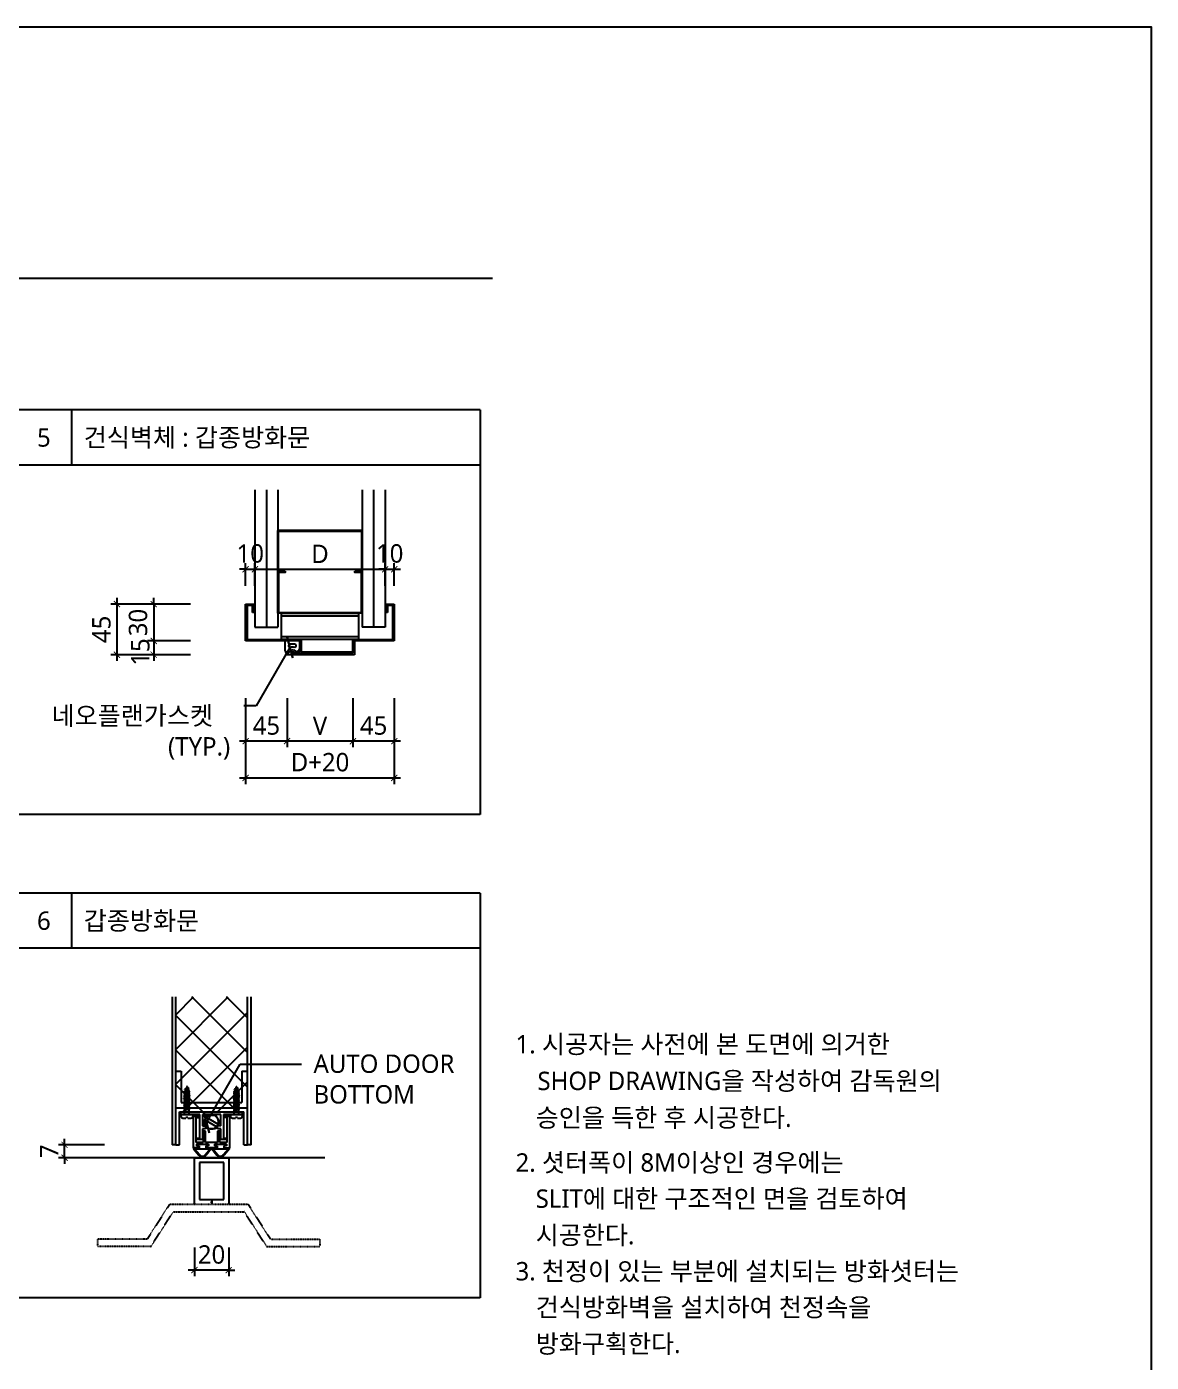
# Model space of a CAD drawing. Header units: inches. Extents: x 10 to 84110, y 29113 to 88513.
# Drawn here: x 65763 to 84110, y 66725 to 88513 of the extents above; entities that cross this region are included whole.
import ezdxf
from ezdxf.enums import TextEntityAlignment as Align

# ---------------------------------------------------------------- set-up
doc = ezdxf.new("R2010")
doc.units = ezdxf.units.IN
doc.header["$MEASUREMENT"] = 0
doc.linetypes.add('DASH_27', pattern=[0.81, 0.405, -0.405])
doc.linetypes.add('HID', pattern=[3.45, 2.25, -1.2])
doc.layers.get('Defpoints').update_dxf_attribs({"color": 137})
for name, color, linetype in [('21', 4, 'Continuous'), ('23', 7, 'Continuous'), ('24', 7, 'Continuous'), ('31', 7, 'Continuous'), ('33', 7, 'Continuous'), ('3TXT', 3, 'Continuous'), ('41', 7, 'Continuous'), ('CHAN', 4, 'Continuous'), ('DIM-INT', 7, 'Continuous'), ('ELE', 7, 'Continuous'), ('ELE-2', 2, 'Continuous'), ('ELE-4', 4, 'Continuous'), ('ELE-7', 7, 'Continuous'), ('HAT', 5, 'Continuous'), ('hidden', 4, 'HID'), ('R-SWTS-DET1', 1, 'Continuous'), ('R-SWTS-DET2', 4, 'Continuous'), ('SYM-LEAD', 6, 'Continuous'), ('TEXT', 3, 'Continuous')]:
    doc.layers.add(name, color=color, linetype=linetype)
doc.styles.add('ARIAL', font='malgun.ttf')
doc.styles.add('굴림체(옥산)', font='malgun.ttf')
doc.styles.add('맑은고딕', font='malgun.ttf')
doc.dimstyles.new('CJA', dxfattribs={"dimscale": 300, "dimtxt": 2.7, "dimasz": 1, "dimexe": 2, "dimexo": 3, "dimgap": 1, "dimtad": 1, "dimdec": 0, "dimzin": 1, "dimdsep": 46, "dimlunit": 6, "dimtxsty": '굴림체(옥산)', "dimblk": 'CJDOT', "dimcen": 0.09, "dimdle": 1, "dimclrd": 256, "dimclre": 256, "dimclrt": 3, "dimadec": 0, "dimazin": 0, "dimtfac": 1, "dimtdec": 0, "dimtix": 1, "dimtmove": 2, "dimatfit": 3, "dimldrblk": 'CJDOT', "dimfxl": 1, "dimtolj": 1, "dimtzin": 1, "dimarcsym": 0})
doc.dimstyles.new('DIM-QD 1', dxfattribs={"dimtxt": 3, "dimasz": 1.5, "dimexe": 1, "dimexo": 0, "dimgap": 1, "dimtad": 1, "dimdec": 3, "dimdsep": 46, "dimtxsty": 'ARIAL', "dimblk1": 'ARCHTICK', "dimblk2": 'ARCHTICK', "dimsah": 1, "dimcen": 0, "dimclrd": 256, "dimclre": 256, "dimclrt": 3, "dimazin": 2, "dimtfac": 1, "dimtdec": 3, "dimtix": 1, "dimtmove": 2, "dimatfit": 3, "dimldrblk": 'ARCHTICK', "dimfxl": 1, "dimtolj": 1, "dimtzin": 0, "dimarcsym": 0})

# ---------------------------------------------------------------- blocks, each defined once
blk = doc.blocks.new('_ARCHTICK')
at = {"color": 0, "linetype": 'ByBlock', "const_width": 0.15}
blk.add_lwpolyline([(-0.5, -0.5), (0.5, 0.5)], dxfattribs=at)
blk = doc.blocks.new('*D94')
at = {"layer": 'Defpoints', "color": 0, "transparency": 16777216}
for p in [(68735, 79093), (67235, 78268), (68735, 78268)]:
    blk.add_point(p, dxfattribs=at)
at = {"layer": 'DIM-INT', "color": 7, "lineweight": -2, "transparency": 16777216}
for p, q in [((68435, 79093), (67135, 79093)), ((67235, 79193), (67235, 78168)), ((68435, 78268), (67135, 78268))]:
    blk.add_line(p, q, dxfattribs=at)
at = {"layer": 'DIM-INT', "color": 7, "lineweight": -2, "transparency": 16777216, "xscale": 100, "yscale": 100, "zscale": 100}
for p, rotation in [((67235, 79093), 90), ((67235, 78268), 270)]:
    blk.add_blockref('_ARCHTICK', p, dxfattribs=dict(at, rotation=rotation))
at = {"layer": 'DIM-INT', "color": 3, "transparency": 16777216, "insert": (66983, 78681), "char_height": 300, "attachment_point": 5, "rotation": 90, "style": '맑은고딕'}
blk.add_mtext('\\A1;45', dxfattribs=at)
blk = doc.blocks.new('CJDOT')
blk.add_line((-2, 0), (2, 0))
at = {"const_width": 0.5}
blk.add_lwpolyline([(-0.25, 0, 1), (0.25, 0, 1)], format="xyb", close=True, dxfattribs=at)
blk = doc.blocks.new('*D95')
at = {"layer": 'Defpoints', "color": 0, "transparency": 16777216}
for p in [(68735, 78493), (67835, 78268), (68735, 78268)]:
    blk.add_point(p, dxfattribs=at)
at = {"layer": 'DIM-INT', "color": 7, "lineweight": -2, "transparency": 16777216}
for p, q in [((68435, 78493), (67735, 78493)), ((67835, 78593), (67835, 78168)), ((68435, 78268), (67735, 78268))]:
    blk.add_line(p, q, dxfattribs=at)
at = {"layer": 'DIM-INT', "color": 7, "lineweight": -2, "transparency": 16777216, "xscale": 100, "yscale": 100, "zscale": 100}
for p, rotation in [((67835, 78493), 90), ((67835, 78268), 270)]:
    blk.add_blockref('_ARCHTICK', p, dxfattribs=dict(at, rotation=rotation))
at = {"layer": 'DIM-INT', "color": 3, "transparency": 16777216, "insert": (67618, 78311), "char_height": 300, "attachment_point": 5, "rotation": 90, "style": '맑은고딕'}
blk.add_mtext('\\A1;15', dxfattribs=at)
blk = doc.blocks.new('*D96')
at = {"layer": 'Defpoints', "color": 0, "transparency": 16777216}
for p in [(68735, 79093), (67835, 78493), (68735, 78493)]:
    blk.add_point(p, dxfattribs=at)
at = {"layer": 'DIM-INT', "color": 7, "lineweight": -2, "transparency": 16777216}
for p, q in [((68435, 79093), (67735, 79093)), ((67835, 79093), (67835, 79193)), ((67835, 79093), (67835, 78493)), ((68435, 78493), (67735, 78493)), ((67835, 78493), (67835, 78393))]:
    blk.add_line(p, q, dxfattribs=at)
at = {"layer": 'DIM-INT', "color": 7, "lineweight": -2, "transparency": 16777216, "xscale": 100, "yscale": 100, "zscale": 100}
for p, rotation in [((67835, 79093), 270), ((67835, 78493), 90)]:
    blk.add_blockref('_ARCHTICK', p, dxfattribs=dict(at, rotation=rotation))
at = {"layer": 'DIM-INT', "color": 3, "transparency": 16777216, "insert": (67580, 78793), "char_height": 300, "attachment_point": 5, "rotation": 90, "style": '맑은고딕'}
blk.add_mtext('\\A1;30', dxfattribs=at)
blk = doc.blocks.new('*D97')
at = {"layer": 'Defpoints', "color": 0, "transparency": 16777216}
for p in [(69485, 79662), (69335, 79093), (69485, 79093)]:
    blk.add_point(p, dxfattribs=at)
at = {"layer": 'DIM-INT', "color": 7, "lineweight": -2, "transparency": 16777216}
for p, q in [((69335, 79393), (69335, 79762)), ((69485, 79393), (69485, 79762)), ((69335, 79662), (69235, 79662)), ((69335, 79662), (69485, 79662)), ((69485, 79662), (69585, 79662))]:
    blk.add_line(p, q, dxfattribs=at)
at = {"layer": 'DIM-INT', "color": 7, "lineweight": -2, "transparency": 16777216, "xscale": 100, "yscale": 100, "zscale": 100}
blk.add_blockref('_ARCHTICK', (69335, 79662), dxfattribs=at)
at = {"layer": 'DIM-INT', "color": 7, "lineweight": -2, "transparency": 16777216, "xscale": 100, "yscale": 100, "zscale": 100, "rotation": 180}
blk.add_blockref('_ARCHTICK', (69485, 79662), dxfattribs=at)
at = {"layer": 'DIM-INT', "color": 3, "transparency": 16777216, "insert": (69410, 79918), "char_height": 300, "attachment_point": 5, "style": '맑은고딕'}
blk.add_mtext('\\A1;10', dxfattribs=at)
blk = doc.blocks.new('*D98')
at = {"layer": 'Defpoints', "color": 0, "transparency": 16777216}
for p in [(71760, 79662), (71610, 79093), (71760, 79093)]:
    blk.add_point(p, dxfattribs=at)
at = {"layer": 'DIM-INT', "color": 7, "lineweight": -2, "transparency": 16777216}
for p, q in [((71610, 79393), (71610, 79762)), ((71760, 79393), (71760, 79762)), ((71610, 79662), (71510, 79662)), ((71610, 79662), (71760, 79662)), ((71760, 79662), (71860, 79662))]:
    blk.add_line(p, q, dxfattribs=at)
at = {"layer": 'DIM-INT', "color": 7, "lineweight": -2, "transparency": 16777216, "xscale": 100, "yscale": 100, "zscale": 100}
blk.add_blockref('_ARCHTICK', (71610, 79662), dxfattribs=at)
at = {"layer": 'DIM-INT', "color": 7, "lineweight": -2, "transparency": 16777216, "xscale": 100, "yscale": 100, "zscale": 100, "rotation": 180}
blk.add_blockref('_ARCHTICK', (71760, 79662), dxfattribs=at)
at = {"layer": 'DIM-INT', "color": 3, "transparency": 16777216, "insert": (71685, 79918), "char_height": 300, "attachment_point": 5, "style": '맑은고딕'}
blk.add_mtext('\\A1;10', dxfattribs=at)
blk = doc.blocks.new('*D99')
at = {"layer": 'Defpoints', "color": 0, "transparency": 16777216}
for p in [(69335, 77858), (70010, 77858), (69335, 76858)]:
    blk.add_point(p, dxfattribs=at)
at = {"layer": 'DIM-INT', "color": 7, "lineweight": -2, "transparency": 16777216}
for p, q in [((69335, 77558), (69335, 76758)), ((70010, 77558), (70010, 76758)), ((70110, 76858), (69235, 76858))]:
    blk.add_line(p, q, dxfattribs=at)
at = {"layer": 'DIM-INT', "color": 7, "lineweight": -2, "transparency": 16777216, "xscale": 100, "yscale": 100, "zscale": 100, "rotation": 180}
blk.add_blockref('_ARCHTICK', (69335, 76858), dxfattribs=at)
at = {"layer": 'DIM-INT', "color": 7, "lineweight": -2, "transparency": 16777216, "xscale": 100, "yscale": 100, "zscale": 100}
blk.add_blockref('_ARCHTICK', (70010, 76858), dxfattribs=at)
at = {"layer": 'DIM-INT', "color": 3, "transparency": 16777216, "insert": (69673, 77111), "char_height": 300, "attachment_point": 5, "style": '맑은고딕'}
blk.add_mtext('\\A1;45 ', dxfattribs=at)
blk = doc.blocks.new('*D100')
at = {"layer": 'Defpoints', "color": 0, "transparency": 16777216}
for p in [(70010, 77858), (71085, 77858), (70010, 76858)]:
    blk.add_point(p, dxfattribs=at)
at = {"layer": 'DIM-INT', "color": 7, "lineweight": -2, "transparency": 16777216}
for p, q in [((70010, 77558), (70010, 76758)), ((71085, 77558), (71085, 76758)), ((71185, 76858), (69910, 76858))]:
    blk.add_line(p, q, dxfattribs=at)
at = {"layer": 'DIM-INT', "color": 7, "lineweight": -2, "transparency": 16777216, "xscale": 100, "yscale": 100, "zscale": 100, "rotation": 180}
blk.add_blockref('_ARCHTICK', (70010, 76858), dxfattribs=at)
at = {"layer": 'DIM-INT', "color": 7, "lineweight": -2, "transparency": 16777216, "xscale": 100, "yscale": 100, "zscale": 100}
blk.add_blockref('_ARCHTICK', (71085, 76858), dxfattribs=at)
at = {"layer": 'DIM-INT', "color": 3, "transparency": 16777216, "insert": (70548, 77108), "char_height": 300, "attachment_point": 5, "style": '맑은고딕'}
blk.add_mtext('\\A1;V ', dxfattribs=at)
blk = doc.blocks.new('*D101')
at = {"layer": 'Defpoints', "color": 0, "transparency": 16777216}
for p in [(71085, 77858), (71760, 77858), (71085, 76858)]:
    blk.add_point(p, dxfattribs=at)
at = {"layer": 'DIM-INT', "color": 7, "lineweight": -2, "transparency": 16777216}
for p, q in [((71085, 77558), (71085, 76758)), ((71760, 77558), (71760, 76758)), ((71860, 76858), (70985, 76858))]:
    blk.add_line(p, q, dxfattribs=at)
at = {"layer": 'DIM-INT', "color": 7, "lineweight": -2, "transparency": 16777216, "xscale": 100, "yscale": 100, "zscale": 100, "rotation": 180}
blk.add_blockref('_ARCHTICK', (71085, 76858), dxfattribs=at)
at = {"layer": 'DIM-INT', "color": 7, "lineweight": -2, "transparency": 16777216, "xscale": 100, "yscale": 100, "zscale": 100}
blk.add_blockref('_ARCHTICK', (71760, 76858), dxfattribs=at)
at = {"layer": 'DIM-INT', "color": 3, "transparency": 16777216, "insert": (71423, 77111), "char_height": 300, "attachment_point": 5, "style": '맑은고딕'}
blk.add_mtext('\\A1;45 ', dxfattribs=at)
blk = doc.blocks.new('*D102')
at = {"layer": 'Defpoints', "color": 0, "transparency": 16777216}
for p in [(69335, 77858), (71760, 77858), (71760, 76258)]:
    blk.add_point(p, dxfattribs=at)
at = {"layer": 'DIM-INT', "color": 7, "lineweight": -2, "transparency": 16777216}
for p, q in [((69335, 77558), (69335, 76158)), ((71760, 77558), (71760, 76158)), ((69235, 76258), (71860, 76258))]:
    blk.add_line(p, q, dxfattribs=at)
at = {"layer": 'DIM-INT', "color": 7, "lineweight": -2, "transparency": 16777216, "xscale": 100, "yscale": 100, "zscale": 100, "rotation": 180}
blk.add_blockref('_ARCHTICK', (69335, 76258), dxfattribs=at)
at = {"layer": 'DIM-INT', "color": 7, "lineweight": -2, "transparency": 16777216, "xscale": 100, "yscale": 100, "zscale": 100}
blk.add_blockref('_ARCHTICK', (71760, 76258), dxfattribs=at)
at = {"layer": 'DIM-INT', "color": 3, "transparency": 16777216, "insert": (70548, 76513), "char_height": 300, "attachment_point": 5, "style": '맑은고딕'}
blk.add_mtext('\\A1;D+20 ', dxfattribs=at)
blk = doc.blocks.new('*D103')
at = {"layer": 'Defpoints', "color": 0, "transparency": 16777216}
for p in [(71610, 79662), (69485, 79093), (71610, 79093)]:
    blk.add_point(p, dxfattribs=at)
at = {"layer": 'DIM-INT', "color": 7, "lineweight": -2, "transparency": 16777216}
for p, q in [((69485, 79393), (69485, 79762)), ((71610, 79393), (71610, 79762)), ((69385, 79662), (71710, 79662))]:
    blk.add_line(p, q, dxfattribs=at)
at = {"layer": 'DIM-INT', "color": 7, "lineweight": -2, "transparency": 16777216, "xscale": 100, "yscale": 100, "zscale": 100, "rotation": 180}
blk.add_blockref('_ARCHTICK', (69485, 79662), dxfattribs=at)
at = {"layer": 'DIM-INT', "color": 7, "lineweight": -2, "transparency": 16777216, "xscale": 100, "yscale": 100, "zscale": 100}
blk.add_blockref('_ARCHTICK', (71610, 79662), dxfattribs=at)
at = {"layer": 'DIM-INT', "color": 3, "transparency": 16777216, "insert": (70548, 79912), "char_height": 300, "attachment_point": 5, "style": '맑은고딕'}
blk.add_mtext('\\A1;D', dxfattribs=at)
blk = doc.blocks.new('*D136')
at = {"layer": 'Defpoints', "color": 0, "transparency": 16777216}
for p in [(66380, 70272), (67334, 70272), (67334, 70062)]:
    blk.add_point(p, dxfattribs=at)
at = {"layer": 'DIM-INT', "color": 7, "lineweight": -2, "transparency": 16777216}
for p, q in [((67034, 70272), (66280, 70272)), ((66380, 70272), (66380, 70372)), ((66380, 70062), (66380, 70272)), ((67034, 70062), (66280, 70062)), ((66380, 70062), (66380, 69962))]:
    blk.add_line(p, q, dxfattribs=at)
at = {"layer": 'DIM-INT', "color": 7, "lineweight": -2, "transparency": 16777216, "xscale": 100, "yscale": 100, "zscale": 100}
for p, rotation in [((66380, 70272), 270), ((66380, 70062), 90)]:
    blk.add_blockref('_ARCHTICK', p, dxfattribs=dict(at, rotation=rotation))
at = {"layer": 'DIM-INT', "color": 3, "transparency": 16777216, "insert": (66130, 70167), "char_height": 300, "attachment_point": 5, "rotation": 90, "style": '맑은고딕'}
blk.add_mtext('\\A1;7 ', dxfattribs=at)
blk = doc.blocks.new('*D137')
at = {"layer": 'Defpoints', "color": 0, "transparency": 16777216}
for p in [(68499, 68899), (69059, 68899), (68499, 68227)]:
    blk.add_point(p, dxfattribs=at)
at = {"layer": 'DIM-INT', "color": 7, "lineweight": -2, "transparency": 16777216}
for p, q in [((68499, 68599), (68499, 68127)), ((69059, 68599), (69059, 68127)), ((68499, 68227), (68399, 68227)), ((69059, 68227), (68499, 68227)), ((69059, 68227), (69159, 68227))]:
    blk.add_line(p, q, dxfattribs=at)
at = {"layer": 'DIM-INT', "color": 7, "lineweight": -2, "transparency": 16777216, "xscale": 100, "yscale": 100, "zscale": 100}
blk.add_blockref('_ARCHTICK', (68499, 68227), dxfattribs=at)
at = {"layer": 'DIM-INT', "color": 7, "lineweight": -2, "transparency": 16777216, "xscale": 100, "yscale": 100, "zscale": 100, "rotation": 180}
blk.add_blockref('_ARCHTICK', (69059, 68227), dxfattribs=at)
at = {"layer": 'DIM-INT', "color": 3, "transparency": 16777216, "insert": (68779, 68482), "char_height": 300, "attachment_point": 5, "style": '맑은고딕'}
blk.add_mtext('\\A1;20', dxfattribs=at)
blk = doc.blocks.new('CAPNUT4131')
for p, q in [((-0.18, 0), (-0.09, 0.156)), ((-0.09, -0.156), (-0.18, 0)), ((-0.151, 0.051), (0.12, -0.105)), ((-0.12, 0.105), (0.151, -0.051)), ((-0.09, 0.156), (0.09, 0.156)), ((0.09, 0.156), (0.18, 0)), ((0.18, 0), (0.09, -0.156)), ((0.09, -0.156), (-0.09, -0.156))]:
    blk.add_line(p, q)
for start, end in [(161.462, 318.538), (341.462, 138.538)]:
    blk.add_arc((0, 0), 0.156, start, end)
blk = doc.blocks.new('6x0625PanHeadSMS-Phillips')
for p, q in [((-0.622, 0.005), (-0.591, 0.017)), ((-0.578, 0.04), (-0.591, 0.017)), ((-0.591, 0.017), (-0.575, -0.024)), ((-0.578, 0.04), (-0.563, -0.045)), ((-0.577, 0.04), (-0.578, 0.04)), ((-0.577, 0.04), (-0.562, -0.045)), ((-0.577, 0.04), (-0.569, 0.026)), ((-0.569, 0.026), (-0.541, 0.038)), ((-0.569, 0.026), (-0.554, -0.033)), ((-0.528, 0.061), (-0.541, 0.038)), ((-0.541, 0.038), (-0.516, -0.048)), ((-0.528, 0.061), (-0.504, -0.069)), ((-0.527, 0.061), (-0.528, 0.061)), ((-0.527, 0.061), (-0.503, -0.069)), ((-0.527, 0.061), (-0.519, 0.047)), ((-0.519, 0.047), (-0.508, 0.052)), ((-0.519, 0.047), (-0.494, -0.052)), ((-0.488, 0.052), (-0.508, 0.052)), ((-0.478, 0.069), (-0.488, 0.052)), ((-0.488, 0.052), (-0.463, -0.052)), ((-0.478, 0.069), (-0.453, -0.069)), ((-0.477, 0.069), (-0.478, 0.069)), ((-0.477, 0.069), (-0.452, -0.069)), ((-0.477, 0.069), (-0.467, 0.052)), ((-0.442, -0.052), (-0.467, 0.052)), ((-0.438, 0.052), (-0.467, 0.052)), ((-0.428, 0.069), (-0.438, 0.052)), ((-0.438, 0.052), (-0.413, -0.052)), ((-0.428, 0.069), (-0.403, -0.069)), ((-0.427, 0.069), (-0.428, 0.069)), ((-0.427, 0.069), (-0.402, -0.069)), ((-0.427, 0.069), (-0.417, 0.052)), ((-0.388, 0.052), (-0.417, 0.052)), ((-0.392, -0.052), (-0.417, 0.052)), ((-0.378, 0.069), (-0.388, 0.052)), ((-0.388, 0.052), (-0.363, -0.052)), ((-0.378, 0.069), (-0.353, -0.069)), ((-0.377, 0.069), (-0.378, 0.069)), ((-0.377, 0.069), (-0.352, -0.069)), ((-0.377, 0.069), (-0.367, 0.052)), ((-0.342, -0.052), (-0.367, 0.052)), ((-0.338, 0.052), (-0.367, 0.052)), ((-0.328, 0.069), (-0.338, 0.052)), ((-0.338, 0.052), (-0.313, -0.052)), ((-0.328, 0.069), (-0.303, -0.069)), ((-0.327, 0.069), (-0.328, 0.069)), ((-0.327, 0.069), (-0.302, -0.069)), ((-0.327, 0.069), (-0.317, 0.052)), ((-0.292, -0.052), (-0.317, 0.052)), ((-0.288, 0.052), (-0.317, 0.052)), ((-0.278, 0.069), (-0.288, 0.052)), ((-0.288, 0.052), (-0.263, -0.052)), ((-0.278, 0.069), (-0.253, -0.069)), ((-0.277, 0.069), (-0.278, 0.069)), ((-0.277, 0.069), (-0.252, -0.069)), ((-0.277, 0.069), (-0.267, 0.052)), ((-0.242, -0.052), (-0.267, 0.052)), ((-0.238, 0.052), (-0.267, 0.052)), ((-0.228, 0.069), (-0.238, 0.052)), ((-0.238, 0.052), (-0.213, -0.052)), ((-0.228, 0.069), (-0.203, -0.069)), ((-0.227, 0.069), (-0.228, 0.069)), ((-0.227, 0.069), (-0.202, -0.069)), ((-0.227, 0.069), (-0.217, 0.052)), ((-0.192, -0.052), (-0.217, 0.052)), ((-0.188, 0.052), (-0.217, 0.052)), ((-0.178, 0.069), (-0.188, 0.052)), ((-0.188, 0.052), (-0.163, -0.052)), ((-0.178, 0.069), (-0.153, -0.069)), ((-0.177, 0.069), (-0.178, 0.069)), ((-0.177, 0.069), (-0.152, -0.069)), ((-0.177, 0.069), (-0.167, 0.052)), ((-0.142, -0.052), (-0.167, 0.052)), ((-0.138, 0.052), (-0.167, 0.052)), ((-0.128, 0.069), (-0.138, 0.052)), ((-0.138, 0.052), (-0.113, -0.052)), ((-0.128, 0.069), (-0.103, -0.069)), ((-0.127, 0.069), (-0.128, 0.069)), ((-0.127, 0.069), (-0.102, -0.069)), ((-0.127, 0.069), (-0.117, 0.052)), ((-0.092, -0.052), (-0.117, 0.052)), ((0, 0.052), (-0.117, 0.052)), ((0, -0.135), (0, 0.135)), ((0, 0.135), (0.036, 0.135)), ((0.069, 0.024), (0.069, -0.024)), ((0.082, 0.024), (0.069, 0.024)), ((0.082, 0.024), (0.082, 0.089)), ((-0.622, -0.005), (-0.575, -0.024)), ((-0.563, -0.045), (-0.575, -0.024)), ((-0.562, -0.045), (-0.563, -0.045)), ((-0.562, -0.045), (-0.554, -0.033)), ((-0.554, -0.033), (-0.516, -0.048)), ((-0.504, -0.069), (-0.516, -0.048)), ((-0.503, -0.069), (-0.504, -0.069)), ((-0.503, -0.069), (-0.494, -0.052)), ((-0.463, -0.052), (-0.494, -0.052)), ((-0.453, -0.069), (-0.463, -0.052)), ((-0.452, -0.069), (-0.453, -0.069)), ((-0.452, -0.069), (-0.442, -0.052)), ((-0.413, -0.052), (-0.442, -0.052)), ((-0.403, -0.069), (-0.413, -0.052)), ((-0.402, -0.069), (-0.403, -0.069)), ((-0.402, -0.069), (-0.392, -0.052)), ((-0.363, -0.052), (-0.392, -0.052)), ((-0.353, -0.069), (-0.363, -0.052)), ((-0.352, -0.069), (-0.353, -0.069)), ((-0.352, -0.069), (-0.342, -0.052)), ((-0.313, -0.052), (-0.342, -0.052)), ((-0.303, -0.069), (-0.313, -0.052)), ((-0.302, -0.069), (-0.303, -0.069)), ((-0.302, -0.069), (-0.292, -0.052)), ((-0.263, -0.052), (-0.292, -0.052)), ((-0.253, -0.069), (-0.263, -0.052)), ((-0.252, -0.069), (-0.253, -0.069)), ((-0.252, -0.069), (-0.242, -0.052)), ((-0.213, -0.052), (-0.242, -0.052)), ((-0.203, -0.069), (-0.213, -0.052)), ((-0.202, -0.069), (-0.203, -0.069)), ((-0.202, -0.069), (-0.192, -0.052)), ((-0.163, -0.052), (-0.192, -0.052)), ((-0.153, -0.069), (-0.163, -0.052)), ((-0.152, -0.069), (-0.153, -0.069)), ((-0.152, -0.069), (-0.142, -0.052)), ((-0.113, -0.052), (-0.142, -0.052)), ((-0.103, -0.069), (-0.113, -0.052)), ((-0.102, -0.069), (-0.103, -0.069)), ((-0.102, -0.069), (-0.092, -0.052)), ((0, -0.052), (-0.092, -0.052)), ((0, -0.135), (0.036, -0.135)), ((0.082, -0.024), (0.069, -0.024)), ((0.082, -0.089), (0.082, -0.024))]:
    blk.add_line(p, q)
for centre, radius, start, end in [((-0.62, 0), 0.005, 112.5, 247.5), ((0.036, 0.089), 0.046, 0, 90), ((0.036, -0.089), 0.046, 270, 0)]:
    blk.add_arc(centre, radius, start, end)

msp = doc.modelspace()

# ---------------------------------------------------------------- hatches: boundary and pattern name
at = {"layer": 'HAT'}
h = msp.add_hatch(dxfattribs=at)
h.set_pattern_fill('ANSI37', color=9, scale=400, style=0)
h.set_pattern_definition([(45, (-36746.1, 37034.1), (-282.8427, 282.8427), []), (135, (-36746.1, 37034.1), (-282.8427, -282.8427), [])])
h.paths.add_polyline_path([(69363.7, 72685.3), (68193.7, 72685.3), (68193.7, 70812.3), (69363.7, 70812.3)])

# ---------------------------------------------------------------- linework, layer by layer
at = {"layer": '21', "linetype": 'Continuous'}
for p, q in [((69672.6, 80958.3), (69672.6, 78718.3)), ((71422.6, 80958.3), (71422.6, 78718.3)), ((68498.7, 70062.3), (69058.7, 70062.3)), ((68498.7, 69301.7), (68498.7, 70062.3)), ((68579.5, 69981.3), (68579.5, 69382.6)), ((68977.8, 69981.3), (68579.5, 69981.3)), ((68977.8, 69382.6), (68977.8, 69981.3)), ((69058.7, 70062.3), (69058.7, 69301.7)), ((68579.5, 69382.6), (68977.8, 69382.6)), ((68781.8, 69382.6), (68781.8, 69301.7))]:
    msp.add_line(p, q, dxfattribs=at)
at = {"layer": '21', "color": 7, "linetype": 'Continuous'}
for p, q in [((69470.1, 79093.3), (69470.1, 78958.3)), ((71625.1, 78958.3), (71625.1, 79093.3)), ((69446.1, 79069.3), (69359.1, 79069.3)), ((69359.1, 79069.3), (69359.1, 78517.3)), ((69446.1, 78958.3), (69446.1, 79069.3)), ((69470.1, 78958.3), (69446.1, 78958.3)), ((71649.1, 78958.3), (71625.1, 78958.3)), ((71736.1, 79069.3), (71649.1, 79069.3)), ((71649.1, 79069.3), (71649.1, 78958.3)), ((71736.1, 78517.3), (71736.1, 79069.3)), ((69359.1, 78517.3), (70241.1, 78517.3)), ((70241.1, 78517.3), (70241.1, 78316.3)), ((71085.1, 78292.3), (71085.1, 78517.3)), ((71085.1, 78517.3), (71736.1, 78517.3)), ((70074.3, 78292.3), (70111.2, 78317.6)), ((70074.3, 78292.3), (71085.1, 78292.3)), ((70140.1, 78298.3), (70111.2, 78317.6)), ((70241.1, 78316.3), (71085.1, 78316.3))]:
    msp.add_line(p, q, dxfattribs=at)
at = {"layer": '21', "color": 1, "linetype": 'Continuous'}
for p, q in [((69981, 78329.7), (69981, 78493.3)), ((70055.4, 78443.9), (70137.7, 78443.9))]:
    msp.add_line(p, q, dxfattribs=at)
at = {"layer": '21', "linetype": 'DASH_27'}
for p, q in [((68093.2, 69301.7), (67729, 68735.2)), ((68093.2, 69301.7), (69374.1, 69301.7)), ((68775.5, 69301.7), (68775.5, 69382.6)), ((69374.1, 69301.7), (69738.3, 68735.2)), ((67789.7, 68613.8), (68153.8, 69180.3)), ((68153.8, 69180.3), (69313.4, 69180.3)), ((69677.5, 68613.8), (69313.4, 69180.3)), ((67729, 68735.2), (66919.9, 68735.2)), ((66919.9, 68735.2), (66919.9, 68613.8)), ((69738.3, 68735.2), (70547.5, 68735.2)), ((70547.5, 68735.2), (70547.5, 68613.8)), ((67789.7, 68613.8), (66919.9, 68613.8)), ((69677.5, 68613.8), (70547.5, 68613.8))]:
    msp.add_line(p, q, dxfattribs=at)
at = {"layer": '21', "color": 1, "linetype": 'Continuous'}
for centre, radius, start, end in [((70062.8, 78415), 29.9, 104.44333, 260.70325), ((70130.3, 78415), 29.9, 279.29675, 75.51024), ((70013.8, 78327), 32.9, 175.25441, 297.47906), ((70096.5, 78297.1), 96.5, 66.4446, 113.54179), ((70168.4, 78365), 43.1, 218.78945, 351.93566)]:
    msp.add_arc(centre, radius, start, end, dxfattribs=at)
at = {"layer": '23', "linetype": 'Continuous'}
for p, q in [((69335.1, 78493.3), (69335.1, 79093.3)), ((69335.1, 79093.3), (69470.1, 79093.3)), ((71625.1, 79093.3), (71760.1, 79093.3)), ((71760.1, 79093.3), (71760.1, 78493.3)), ((70211.1, 78493.3), (69335.1, 78493.3)), ((70211.1, 78493.3), (70211.1, 78292.3)), ((71760.1, 78493.3), (71109.1, 78493.3)), ((71109.1, 78493.3), (71109.1, 78268.3)), ((69986.1, 78268.3), (70111, 78353.8)), ((71109.1, 78268.3), (69986.1, 78268.3)), ((70111, 78353.8), (70194.2, 78298.3))]:
    msp.add_line(p, q, dxfattribs=at)
at = {"layer": '24', "linetype": 'Continuous'}
for p, q in [((69485.1, 80958.3), (69485.1, 78718.3)), ((69860.1, 80958.3), (69860.1, 78718.3)), ((71235.1, 80958.3), (71235.1, 78718.3)), ((71610.1, 80958.3), (71610.1, 78718.3)), ((69485.1, 78718.3), (69860.1, 78718.3)), ((71610.1, 78718.3), (71235.1, 78718.3))]:
    msp.add_line(p, q, dxfattribs=at)
at = {"layer": '31', "color": 3, "linetype": 'Continuous'}
for p, q in [((68193.7, 71472.3), (68283.7, 71472.3)), ((68283.7, 71472.3), (68283.7, 70962.3)), ((69273.7, 71472.3), (69363.7, 71472.3)), ((69273.7, 71472.3), (69273.7, 70962.3)), ((69363.7, 70872.3), (68193.7, 70872.3)), ((68253.7, 70272.3), (68253.7, 70812.3)), ((68253.7, 70812.3), (69303.7, 70812.3)), ((68283.7, 70962.3), (69273.7, 70962.3)), ((69303.7, 70272.3), (69303.7, 70812.3)), ((68193.7, 70272.3), (68253.7, 70272.3)), ((69303.7, 70272.3), (69363.7, 70272.3))]:
    msp.add_line(p, q, dxfattribs=at)
at = {"layer": '33', "color": 7, "linetype": 'Continuous'}
for p, q in [((68133.7, 72685.3), (68133.7, 70272.3)), ((68193.7, 70272.3), (68193.7, 72685.3)), ((69363.7, 70272.3), (69363.7, 72685.3)), ((69423.7, 70272.3), (69423.7, 72685.3)), ((68193.7, 70272.3), (68133.7, 70272.3)), ((69423.7, 70272.3), (69363.7, 70272.3))]:
    msp.add_line(p, q, dxfattribs=at)
at = {"layer": '41', "color": 2, "linetype": 'Continuous'}
msp.add_line((70625, 70062.3), (66919.9, 70062.3), dxfattribs=at)
at = {"layer": 'CHAN'}
for points in [[(71235.1, 80293.3), (71235.1, 78943.3), (69860.1, 78943.3), (69860.1, 80293.3)], [(71235.1, 80293.3), (69860.1, 80293.3)], [(69980.1, 79630.3), (69872.1, 79630.3), (69872.1, 80281.3), (71223.1, 80281.3), (71223.1, 79630.3), (71115.1, 79630.3)], [(69860.1, 79618.3), (69980.1, 79618.3)], [(69980.1, 79630.3), (69980.1, 79606.3), (69872.1, 79606.3), (69872.1, 78955.3), (71223.1, 78955.3), (71223.1, 79606.3), (71115.1, 79606.3), (71115.1, 79630.3)], [(71115.1, 79618.3), (71235.1, 79618.3)]]:
    msp.add_lwpolyline(points, dxfattribs=at)
at = {"layer": 'DIM-INT'}
msp.add_lwpolyline([(84109.5, 29112.7), (9.5, 29112.7), (9.5, 88512.7), (84109.5, 88512.7)], close=True, dxfattribs=at)
at = {"layer": 'ELE'}
msp.add_line((69920.1, 78562.3), (71175.1, 78562.3), dxfattribs=at)
msp.add_lwpolyline([(69920.1, 78517.3), (69920.1, 78943.3), (71175.1, 78943.3), (71175.1, 78517.3)], close=True, dxfattribs=at)
at = {"layer": 'ELE-2'}
msp.add_line((4659.5, 84412.7), (73359.5, 84412.7), dxfattribs=at)
at = {"layer": 'ELE-4'}
for p, q in [((73159.5, 82262.1), (27759.5, 82262.1)), ((73159.5, 82262.1), (73159.5, 75662.1)), ((73159.5, 75662.1), (27759.5, 75662.1)), ((73159.5, 74378.8), (27759.5, 74378.8)), ((73159.5, 74378.8), (73159.5, 67778.8)), ((73159.5, 67778.8), (27759.5, 67778.8))]:
    msp.add_line(p, q, dxfattribs=at)
at = {"layer": 'ELE-7'}
for p, q in [((66492.9, 82262.1), (66492.9, 81362.1)), ((73159.5, 81362.1), (27759.5, 81362.1)), ((66492.9, 74378.8), (66492.9, 73478.8)), ((73159.5, 73478.8), (27759.5, 73478.8))]:
    msp.add_line(p, q, dxfattribs=at)
at = {"layer": 'hidden'}
msp.add_line((71175.1, 78898.3), (69920.1, 78898.3), dxfattribs=at)
at = {"layer": 'R-SWTS-DET1', "linetype": 'Continuous'}
for p, q in [((68278.7, 70812.3), (69278.7, 70812.3)), ((68278.7, 70768.7), (68278.7, 70812.3)), ((69278.7, 70812.3), (69278.7, 70768.7)), ((68585.9, 70768.7), (68278.7, 70768.7)), ((68483.4, 70221.3), (68483.4, 70741.3)), ((68483.4, 70741.3), (68571.4, 70741.3)), ((68527, 70312.2), (68527, 70719.5)), ((68527, 70719.5), (68571.4, 70719.5)), ((68571.4, 70719.5), (68571.4, 70741.3)), ((68585.9, 70383.2), (68585.9, 70768.7)), ((68927.8, 70768.7), (68629.6, 70768.7)), ((68629.6, 70768.7), (68629.6, 70579.6)), ((68927.8, 70579.6), (68927.8, 70768.7)), ((68971.4, 70768.7), (68971.4, 70383.2)), ((69278.7, 70768.7), (68971.4, 70768.7)), ((68985.9, 70719.5), (68985.9, 70741.3)), ((68985.9, 70741.3), (69073.9, 70741.3)), ((69030.3, 70719.5), (68985.9, 70719.5)), ((69030.3, 70719.5), (69030.3, 70312.2)), ((69073.9, 70741.3), (69073.9, 70221.3)), ((68542.3, 70383.2), (68585.9, 70383.2)), ((68542.3, 70361.4), (68542.3, 70383.2)), ((68629.6, 70579.6), (68680.5, 70579.6)), ((68629.6, 70535.9), (68629.6, 70361.4)), ((68680.5, 70535.9), (68629.6, 70535.9)), ((68644.1, 70494), (68644.1, 70312.2)), ((68680.5, 70494), (68644.1, 70494)), ((68680.5, 70579.6), (68680.5, 70535.9)), ((68680.5, 70312.2), (68680.5, 70494)), ((68927.8, 70579.6), (68876.8, 70579.6)), ((68876.8, 70535.9), (68876.8, 70579.6)), ((68927.8, 70535.9), (68876.8, 70535.9)), ((68913.2, 70494), (68876.8, 70494)), ((68876.8, 70494), (68876.8, 70312.2)), ((68913.2, 70312.2), (68913.2, 70494)), ((68927.8, 70361.4), (68927.8, 70535.9)), ((68971.4, 70383.2), (69015, 70383.2)), ((69015, 70383.2), (69015, 70361.4)), ((68575.3, 70221.4), (68483.4, 70221.4)), ((68486.6, 70206.3), (68569.5, 70105.5)), ((68575.3, 70218.7), (68491.7, 70218.7)), ((68752.6, 70204.2), (68507.2, 70204.2)), ((68507.2, 70204.2), (68581.2, 70114.1)), ((68644.1, 70312.2), (68527, 70312.2)), ((68531.7, 70283.2), (68728.1, 70283.2)), ((68531.7, 70283.2), (68531.7, 70255.1)), ((68531.7, 70280.6), (68728.1, 70280.6)), ((68531.7, 70257.8), (68575.3, 70257.8)), ((68531.7, 70255.1), (68575.3, 70255.1)), ((68629.6, 70361.4), (68542.3, 70361.4)), ((68575.3, 70257.8), (68575.3, 70218.7)), ((68678.6, 70114.1), (68752.6, 70204.2)), ((68876.8, 70312.2), (68680.5, 70312.2)), ((68684.4, 70257.8), (68684.4, 70218.7)), ((68728.1, 70257.8), (68684.4, 70257.8)), ((68728.1, 70255.1), (68684.4, 70255.1)), ((68871.6, 70221.3), (68684.4, 70221.3)), ((68684.4, 70218.7), (68768.1, 70218.7)), ((68773.2, 70206.3), (68690.3, 70105.5)), ((68728.1, 70283.2), (68728.1, 70255.1)), ((68782.8, 70206.2), (68865.7, 70105.4)), ((68871.6, 70218.7), (68788, 70218.7)), ((69048.9, 70204.1), (68803.4, 70204.1)), ((68803.4, 70204.1), (68877.5, 70114.1)), ((68828, 70283.1), (69024.3, 70283.1)), ((68828, 70283.1), (68828, 70255)), ((68828, 70280.5), (69024.3, 70280.5)), ((68828, 70257.7), (68871.6, 70257.7)), ((68828, 70255), (68871.6, 70255)), ((68871.6, 70257.7), (68871.6, 70218.7)), ((69030.3, 70312.2), (68913.2, 70312.2)), ((69015, 70361.4), (68927.8, 70361.4)), ((68974.8, 70114.1), (69048.9, 70204.1)), ((68980.7, 70257.7), (68980.7, 70218.7)), ((69024.3, 70257.7), (68980.7, 70257.7)), ((69024.3, 70255), (68980.7, 70255)), ((68980.7, 70221.3), (69073.9, 70221.3)), ((68980.7, 70218.7), (69064.3, 70218.7)), ((69069.5, 70206.2), (68986.5, 70105.4)), ((69024.3, 70283.1), (69024.3, 70255))]:
    msp.add_line(p, q, dxfattribs=at)
for centre, radius, start, end in [((68491.7, 70211.5), 7.27, 90, 225), ((68768.1, 70211.5), 7.27, 315, 90), ((68788, 70211.4), 7.27, 90, 225), ((69064.3, 70211.4), 7.27, 315, 90), ((68629.9, 70146), 72.7, 213.87102, 326.12885), ((68629.9, 70146), 58.2, 213.21303, 326.78677), ((68926.1, 70145.9), 72.7, 213.87102, 326.12885), ((68926.1, 70145.9), 58.2, 213.21303, 326.78677)]:
    msp.add_arc(centre, radius, start, end, dxfattribs=at)

# ---------------------------------------------------------------- block references
at = {"layer": 'R-SWTS-DET1', "linetype": 'Continuous', "xscale": 727.2727272724751, "yscale": 727.2727272724751, "zscale": 727.2727272724751}
msp.add_blockref('CAPNUT4131', (68778.7, 70644.7), dxfattribs=at)
at = {"layer": 'R-SWTS-DET2', "linetype": 'Continuous', "xscale": 727.2727272727934, "yscale": 727.2727272727934, "zscale": 727.2727272727934, "rotation": 270}
for p in [(68376.6, 70768.7), (69185.2, 70768.7)]:
    msp.add_blockref('6x0625PanHeadSMS-Phillips', p, dxfattribs=at)

# ---------------------------------------------------------------- texts
at = {"layer": '3TXT', "style": '굴림체(옥산)'}
for s, p in [('1. 시공자는 사전에 본 도면에 의거한', (73738, 71765.2)), ('SHOP DRAWING을 작성하여 감독원의', (74095.5, 71165.2)), ('승인을 득한 후 시공한다.', (74066.4, 70565.2)), ('2. 셧터폭이 8M이상인 경우에는', (73738, 69834.2)), ('SLIT에 대한 구조적인 면을 검토하여', (74066.4, 69244.9)), ('시공한다.', (74066.4, 68650.3)), ('3. 천정이 있는 부분에 설치되는 방화셧터는', (73738, 68060.8)), ('건식방화벽을 설치하여 천정속을', (74066.4, 67471.5)), ('방화구획한다.', (74066.4, 66876.9))]:
    msp.add_text(s, height=300, dxfattribs=at).set_placement(p)
at = {"layer": 'TEXT', "style": '맑은고딕'}
for s, p in [('5', (66042.9, 81812.1)), ('6', (66042.9, 73928.8))]:
    msp.add_text(s, height=300, dxfattribs=at).set_placement(p, align=Align.MIDDLE_CENTER)
for s, p in [('건식벽체 : 갑종방화문', (66692.9, 81812.1)), ('갑종방화문', (66692.9, 73928.8))]:
    msp.add_text(s, height=300, dxfattribs=at).set_placement(p, align=Align.MIDDLE_LEFT)
at = {"layer": 'TEXT', "color": 3, "style": '맑은고딕'}
for s, p in [('네오플랜가스켓', (66168.4, 77123.1)), ('(TYP.)', (68068.7, 76623.1)), ('AUTO DOOR', (70442.7, 71445.7)), ('BOTTOM', (70442.7, 70945.7))]:
    msp.add_text(s, height=300, dxfattribs=at).set_placement(p)

# ---------------------------------------------------------------- dimensions: what is measured, and where the dimension line sits
at = {"layer": 'DIM-INT'}
for base, p1, p2, text, picture, middle in [((69485.1, 79662.2), (69335.1, 79093.3), (69485.1, 79093.3), '10', '*D97', (69410.1, 79918)), ((71610.1, 79662.2), (69485.1, 79093.3), (71610.1, 79093.3), 'D', '*D103', (70547.6, 79912.2)), ((71760.1, 79662.2), (71610.1, 79093.3), (71760.1, 79093.3), '10', '*D98', (71685.1, 79918)), ((69335.1, 76858.3), (70010.1, 77858.3), (69335.1, 77858.3), '45 ', '*D99', (69672.6, 77110.9)), ((71760.1, 76258.3), (69335.1, 77858.3), (71760.1, 77858.3), 'D+20 ', '*D102', (70547.6, 76513.3)), ((70010.1, 76858.3), (71085.1, 77858.3), (70010.1, 77858.3), 'V ', '*D100', (70547.6, 77108.3)), ((71085.1, 76858.3), (71760.1, 77858.3), (71085.1, 77858.3), '45 ', '*D101', (71422.6, 77110.9))]:
    dim = msp.add_linear_dim(base=base, p1=p1, p2=p2, text=text, dimstyle='CJA', override={"dimscale": 100, "dimtxt": 3, "dimexe": 1, "dimlunit": 2, "dimtxsty": '맑은고딕', "dimblk1": 'ARCHTICK', "dimblk2": 'ARCHTICK', "dimsah": 1, "dimclrd": 7, "dimclre": 7}, dxfattribs=at)
    dim.commit()
    dim.dimension.update_dxf_attribs({"geometry": picture, "text_midpoint": middle})
for base, p1, p2, angle, text, picture, middle in [((67235.1, 78268.3), (68735.1, 79093.3), (68735.1, 78268.3), 90, '45', '*D94', (66982.6, 78680.8)), ((67835.1, 78493.3), (68735.1, 79093.3), (68735.1, 78493.3), 90, '30', '*D96', (67580.1, 78793.3)), ((66380.3, 70272.3), (67333.7, 70062.3), (67333.7, 70272.3), 90, '7 ', '*D136', (66130.3, 70167.3)), ((68498.7, 68226.7), (69058.7, 68899.4), (68498.7, 68899.4), 180, '20', '*D137', (68778.7, 68481.6))]:
    dim = msp.add_linear_dim(base=base, p1=p1, p2=p2, angle=angle, text=text, dimstyle='CJA', override={"dimscale": 100, "dimtxt": 3, "dimexe": 1, "dimlunit": 2, "dimtxsty": '맑은고딕', "dimblk1": 'ARCHTICK', "dimblk2": 'ARCHTICK', "dimsah": 1, "dimclrd": 7, "dimclre": 7}, dxfattribs=at)
    dim.commit()
    dim.dimension.update_dxf_attribs({"geometry": picture, "text_midpoint": middle})
dim = msp.add_linear_dim(base=(67835.1, 78268.3), p1=(68735.1, 78493.3), p2=(68735.1, 78268.3), angle=90, text='15', dimstyle='CJA', override={"dimscale": 100, "dimtxt": 3, "dimexe": 1, "dimlunit": 2, "dimtxsty": '맑은고딕', "dimblk1": 'ARCHTICK', "dimblk2": 'ARCHTICK', "dimsah": 1, "dimclrd": 7, "dimclre": 7}, dxfattribs=at)
dim.commit()
dim.dimension.update_dxf_attribs({"geometry": '*D95', "text_midpoint": (67617.8, 78310.7), "dimtype": 160})

# ---------------------------------------------------------------- leaders
at = {"layer": 'SYM-LEAD', "color": 6}
for points in [[(70057.7, 78384.1), (69507.7, 77431.5), (69307.7, 77431.5)], [(68696.7, 70636.2), (69246.7, 71588.9), (70246.7, 71588.9)]]:
    msp.add_leader(points, dimstyle='DIM-QD 1', override={"dimscale": 100, "dimasz": 2.5, "dimtad": 0, "dimclrd": 6}, dxfattribs=at)

doc.saveas('drawing.dxf')
